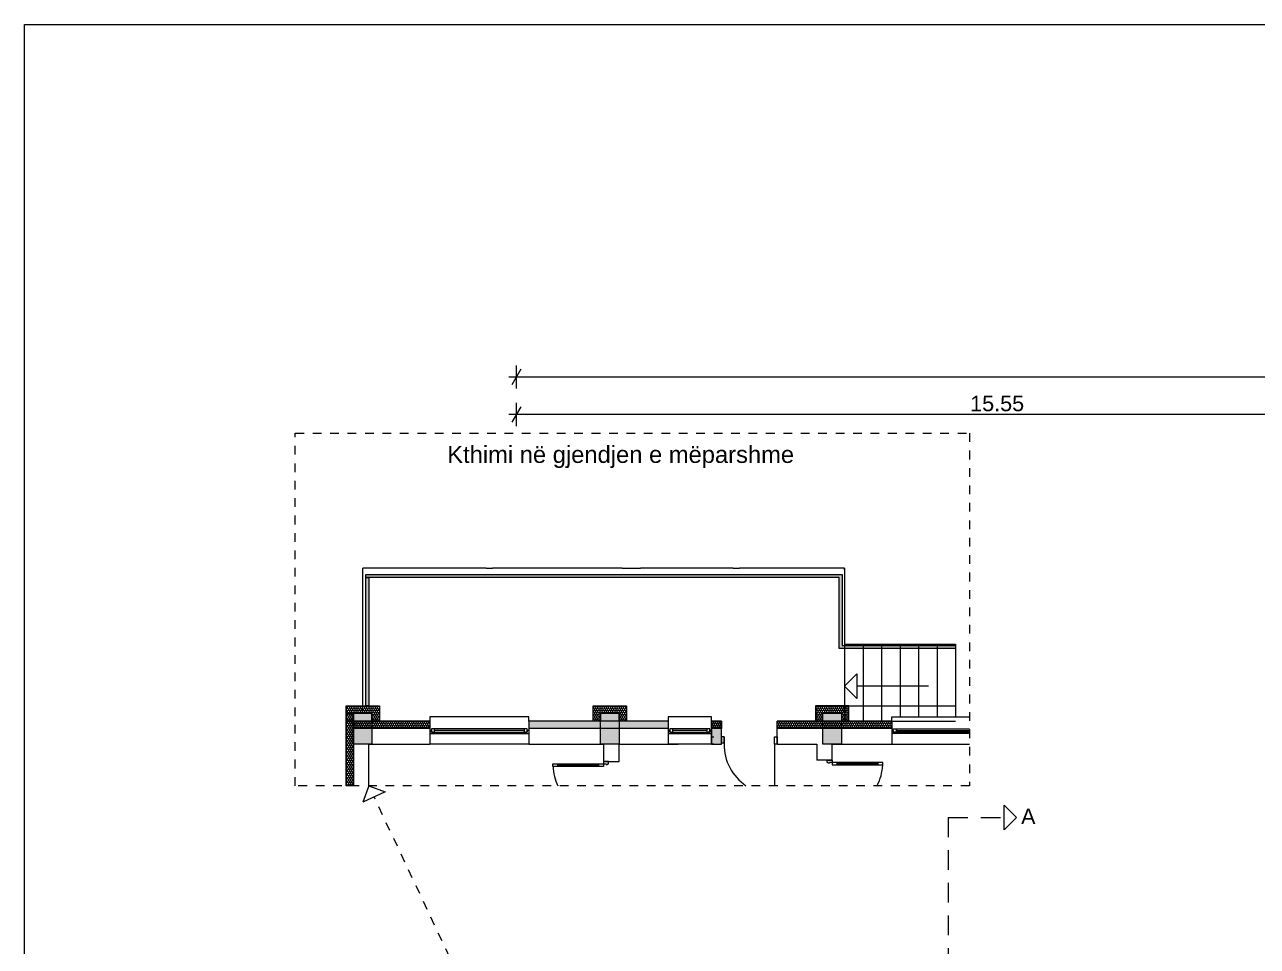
# Model space of a CAD drawing. Header units: feet. Extents: x 2796058 to 2855058, y -67651 to -26651.
# Drawn here: x 2796058 to 2816016, y -41576 to -26651 of the extents above; entities that cross this region are included whole.
import ezdxf

# ---------------------------------------------------------------- set-up
doc = ezdxf.new("R2010")
doc.units = ezdxf.units.FT
doc.header["$MEASUREMENT"] = 0
doc.linetypes.add('Dashed', pattern=[282.222223, 141.111112, -141.111112])
doc.linetypes.add('Long Dashed', pattern=[529.166651, 317.499995, -211.666656])
for name, color, linetype, lineweight in [('0_muret e jashtme_Pen_No__1', 7, 'Continuous', 0), ('0_muret e jashtme_Pen_No__19', 255, 'Continuous', 0), ('0_muret e jashtme_Pen_No__20', 1, 'Continuous', 0), ('Dimensioning - General_Pen_No__1', 7, 'Continuous', 0), ('Shell - Roof_Pen_No__1', 7, 'Continuous', 0), ('Shell - Roof_Pen_No__20', 1, 'Continuous', 0), ('Shell - Roof_Pen_No__21', 7, 'Continuous', 0), ('Structural - Bearing_Pen_No__1', 7, 'Continuous', 0), ('Structural - Bearing_Pen_No__31', 171, 'Continuous', 0), ('Text blocks_Pen_No__1', 7, 'Continuous', 0), ('Text blocks_Pen_No__20', 1, 'Continuous', 0)]:
    doc.layers.add(name, color=color, linetype=linetype, lineweight=lineweight)
doc.layers.add('0_muret e jashtme_Pen_No__14', color=7, linetype='Continuous', lineweight=0, true_color=0xbd8b17)
doc.layers.add('Structural - Bearing_Pen_No__61', color=7, linetype='Continuous', lineweight=0, true_color=0x6a6a6a)
doc.layers.add('Dimensioning - General', color=7, linetype='Continuous')
doc.layers.add('Shell - Roof', color=7, linetype='Continuous')
doc.styles.add('GENERATED_STYLE_1', font='arial.ttf')
doc.dimstyles.new('GENERATED_STYLE__2', dxfattribs={"dimtxt": 250, "dimasz": 190, "dimexe": 0.18, "dimexo": 3, "dimgap": 0.09, "dimtad": 1, "dimtih": 1, "dimtoh": 1, "dimlfac": 0.001, "dimzin": 0, "dimdsep": 46, "dimtxsty": 'GENERATED_STYLE_1', "dimblk": 'ARROWHEAD_2', "dimblk1": 'ARROWHEAD_2', "dimblk2": 'ARROWHEAD_2', "dimcen": 0.09, "dimclrd": 7, "dimclre": 7, "dimclrt": 7, "dimadec": 0, "dimazin": 0, "dimtfac": 1, "dimtdec": 4, "dimtmove": 0, "dimatfit": 3, "dimfxl": 1, "dimtolj": 1, "dimtzin": 0, "dimarcsym": 0})
pattern_1 = [(90, (2247653.822, -76424.967), (-34.6410162, 0), [20, -40]), (90, (2247636.502, -76394.967), (-34.6410162, 0), [20, -40]), (150, (2247653.822, -76404.967), (17.320508, 30), [20, -40]), (150, (2247619.18, -76404.967), (17.320508, 30), [20, -40]), (210, (2247653.822, -76424.967), (-17.320508, 30), [20, -40]), (210, (2247619.18, -76424.967), (-17.320508, 30), [20, -40])]

# ---------------------------------------------------------------- blocks, each defined once
blk = doc.blocks.new('Line_11', base_point=(2811008, -39490))
at = {"layer": 'Shell - Roof_Pen_No__20', "color": 1, "linetype": 'Continuous', "lineweight": 0}
for p, q in [((2812118, -39490), (2811918, -39290)), ((2811918, -39690), (2811918, -39290)), ((2812118, -39490), (2811918, -39690))]:
    blk.add_line(p, q, dxfattribs=at)
at = {"layer": 'Shell - Roof_Pen_No__20', "color": 1, "linetype": 'Long Dashed', "lineweight": 0}
blk.add_line((2811008, -39490), (2811918, -39490), dxfattribs=at)
blk = doc.blocks.new('Line_15', base_point=(2810692, -37364))
at = {"layer": 'Shell - Roof_Pen_No__1', "color": 7, "linetype": 'Continuous', "lineweight": 0}
for p, q in [((2809331, -37364), (2809531, -37164)), ((2809531, -37164), (2809531, -37564)), ((2809331, -37364), (2809531, -37564)), ((2810692, -37364), (2809531, -37364))]:
    blk.add_line(p, q, dxfattribs=at)
blk = doc.blocks.new('Line_16', base_point=(2804018, -44041))
at = {"layer": 'Shell - Roof_Pen_No__1', "color": 7, "linetype": 'Continuous', "lineweight": 0}
for p, q in [((2801631, -38976), (2801535, -39242)), ((2801897, -39072), (2801535, -39242)), ((2801631, -38976), (2801897, -39072))]:
    blk.add_line(p, q, dxfattribs=at)
at = {"layer": 'Shell - Roof_Pen_No__21', "color": 7, "linetype": 'Dashed', "lineweight": 0}
blk.add_line((2804018, -44041), (2801716, -39157), dxfattribs=at)
blk = doc.blocks.new('*D124', base_point=(2247654, -76425))
at = {"layer": 'Dimensioning - General_Pen_No__1', "color": 7, "linetype": 'Continuous', "lineweight": 0, "transparency": 16777216}
for p, q in [((2804090, -32839), (2803946, -33089)), ((2804018, -32776), (2804018, -33151)), ((2819496, -33089), (2819640, -32839)), ((2819568, -32776), (2819568, -33151)), ((2804018, -32964), (2803896, -32964)), ((2819568, -32964), (2804018, -32964)), ((2819668, -32964), (2819568, -32964))]:
    blk.add_line(p, q, dxfattribs=at)
at = {"layer": 'Dimensioning - General_Pen_No__1', "color": 7, "lineweight": 0, "transparency": 16777216, "insert": (2811366, -32914), "char_height": 250, "attachment_point": 7, "style": 'GENERATED_STYLE_1'}
blk.add_mtext('\\A1;15.55', dxfattribs=at)
blk = doc.blocks.new('ARROWHEAD_2')
at = {"color": 0, "linetype": 'Continuous', "lineweight": 0}
for p, q in [((0, 0), (-1, 0)), ((-0.38, -0.66), (0.38, 0.66))]:
    blk.add_line(p, q, dxfattribs=at)
blk = doc.blocks.new('*D125', base_point=(2247654, -76425))
at = {"layer": 'Dimensioning - General_Pen_No__1', "color": 7, "linetype": 'Continuous', "lineweight": 0, "transparency": 16777216}
for p, q in [((2804090, -32232), (2803946, -32482)), ((2804018, -32169), (2804018, -32544)), ((2835216, -32482), (2835360, -32232)), ((2835288, -32169), (2835288, -32544)), ((2804018, -32357), (2803896, -32357)), ((2835288, -32357), (2804018, -32357)), ((2835410, -32357), (2835288, -32357))]:
    blk.add_line(p, q, dxfattribs=at)
at = {"layer": 'Dimensioning - General_Pen_No__1', "color": 7, "lineweight": 0, "transparency": 16777216, "insert": (2819226, -32307), "char_height": 250, "attachment_point": 7, "style": 'GENERATED_STYLE_1'}
blk.add_mtext('\\A1;31.20', dxfattribs=at)

msp = doc.modelspace()

# ---------------------------------------------------------------- hatches: boundary and pattern name
at = {"layer": '0_muret e jashtme_Pen_No__14', "linetype": 'Continuous', "lineweight": 0, "true_color": 0xbd8b17}
h = msp.add_hatch(dxfattribs=at)
h.set_pattern_fill('STYROFOAM_SM_INSULATION', color=42, style=0, pattern_type=2)
h.set_pattern_definition(pattern_1)
h.paths.add_polyline_path([(2801801.043, -37680.901), (2801801.043, -37930.901), (2801681.043, -37930.901), (2801681.043, -37800.901), (2801381.043, -37800.901), (2801381.043, -38976.189), (2801261.043, -38976.189), (2801261.043, -37680.901)])
h = msp.add_hatch(dxfattribs=at)
h.set_pattern_fill('STYROFOAM_SM_INSULATION', color=42, style=0, pattern_type=2)
h.set_pattern_definition(pattern_1)
h.paths.add_polyline_path([(2805801.043, -37930.901), (2805681.043, -37930.901), (2805681.043, -37800.901), (2805381.043, -37800.901), (2805381.043, -37930.901), (2805261.043, -37930.901), (2805261.043, -37680.901), (2805801.043, -37680.901)])
h = msp.add_hatch(dxfattribs=at)
h.set_pattern_fill('STYROFOAM_SM_INSULATION', color=42, style=0, pattern_type=2)
h.set_pattern_definition(pattern_1)
h.paths.add_polyline_path([(2808861.043, -37680.901), (2808861.043, -37930.901), (2808981.043, -37930.901), (2808981.043, -37800.901), (2809281.043, -37800.901), (2809281.043, -37930.901), (2809401.043, -37930.901), (2809401.043, -37680.901)])
h = msp.add_hatch(dxfattribs=at)
h.set_pattern_fill('STYROFOAM_SM_INSULATION', color=42, style=0, pattern_type=2)
h.set_pattern_definition(pattern_1)
h.paths.add_polyline_path([(2801261.043, -37930.901), (2801381.043, -38050.901), (2802619.038, -38050.901), (2802619.038, -37930.901)])
h = msp.add_hatch(dxfattribs=at)
h.set_pattern_fill('STYROFOAM_SM_INSULATION', color=42, style=0, pattern_type=2)
h.set_pattern_definition(pattern_1)
h.paths.add_polyline_path([(2801261.043, -37930.901), (2801261.043, -38976.189), (2801381.043, -38976.189), (2801381.043, -38050.901)])
h = msp.add_hatch(dxfattribs=at)
h.set_pattern_fill('STYROFOAM_SM_INSULATION', color=42, style=0, pattern_type=2)
h.set_pattern_definition(pattern_1)
h.paths.add_polyline_path([(2804219.038, -38050.901), (2806476.467, -38050.901), (2806476.467, -37930.901), (2804219.038, -37930.901)])
h = msp.add_hatch(dxfattribs=at)
h.set_pattern_fill('STYROFOAM_SM_INSULATION', color=42, style=0, pattern_type=2)
h.set_pattern_definition(pattern_1)
h.paths.add_polyline_path([(2807176.467, -37930.901), (2807340.61, -37930.901), (2807340.61, -38050.901), (2807176.467, -38050.901)])
h = msp.add_hatch(dxfattribs=at)
h.set_pattern_fill('STYROFOAM_SM_INSULATION', color=42, style=0, pattern_type=2)
h.set_pattern_definition(pattern_1)
h.paths.add_polyline_path([(2808240.61, -37930.901), (2808240.61, -38050.901), (2810095.202, -38050.901), (2810095.202, -37930.901)])
at = {"layer": '0_muret e jashtme_Pen_No__19', "linetype": 'Continuous', "lineweight": 0}
for points in [[(2801381.043, -38300.901), (2801381.043, -37800.901), (2801681.043, -37800.901), (2801681.043, -38300.901)], [(2805381.043, -38300.901), (2805381.043, -37800.901), (2805681.043, -37800.901), (2805681.043, -38300.901)], [(2808981.043, -38300.901), (2808981.043, -37800.901), (2809281.043, -37800.901), (2809281.043, -38300.901)]]:
    msp.add_hatch(color=255, dxfattribs=at).paths.add_polyline_path(points)
at = {"layer": 'Structural - Bearing_Pen_No__31', "linetype": 'Continuous', "lineweight": 0}
msp.add_hatch(color=171, dxfattribs=at).paths.add_polyline_path([(2807176.467, -38300.901), (2807340.61, -38300.901), (2807340.61, -37930.901), (2807176.467, -37930.901)])
at = {"layer": 'Structural - Bearing_Pen_No__61', "linetype": 'Continuous', "lineweight": 0, "true_color": 0x6a6a6a}
for points in [[(2801580.035, -35555.245), (2809294.396, -35555.245), (2809294.396, -36702.972), (2811131.043, -36702.972), (2811131.043, -36754.108), (2809294.396, -36754.108), (2809244.025, -36754.108), (2809244.025, -35605.245), (2801629.265, -35605.245), (2801580.035, -35605.245)], [(2801580.035, -37680.901), (2801580.035, -35605.245), (2801629.265, -35605.245), (2801629.265, -37680.901)]]:
    msp.add_hatch(color=251, dxfattribs=at).paths.add_polyline_path(points)

# ---------------------------------------------------------------- linework, layer by layer
at = {"layer": '0_muret e jashtme_Pen_No__1', "color": 7, "linetype": 'Continuous', "lineweight": 0}
for p, q in [((2803531.043, -35450.901), (2801531.043, -35450.901)), ((2805731.043, -35450.901), (2803631.043, -35450.901)), ((2807531.043, -35450.901), (2806031.043, -35450.901)), ((2809331.043, -35450.901), (2807631.043, -35450.901)), ((2809331.043, -35482.637), (2809331.043, -35457.637)), ((2801261.043, -37800.901), (2801331.043, -37800.901)), ((2801331.043, -37800.901), (2801401.043, -37800.901)), ((2801331.043, -37800.901), (2801401.043, -37800.901)), ((2801401.043, -37800.901), (2801451.043, -37800.901)), ((2801401.043, -37800.901), (2801451.043, -37800.901)), ((2801401.043, -37800.901), (2801451.043, -37800.901)), ((2801451.043, -37800.901), (2801531.043, -37800.901)), ((2801451.043, -37800.901), (2801531.043, -37800.901)), ((2809331.043, -37757.637), (2809331.043, -37732.637)), ((2809331.043, -37744.637), (2809331.043, -37794.637)), ((2809331.043, -37757.637), (2809331.043, -37794.637)), ((2809331.043, -37757.637), (2809331.043, -37794.637)), ((2809331.043, -37757.637), (2809331.043, -37794.637)), ((2802619.038, -38050.901), (2801381.043, -38050.901)), ((2801381.043, -38050.901), (2801381.043, -38976.189)), ((2802619.038, -37930.901), (2802619.038, -38050.901)), ((2802619.038, -38050.901), (2802619.038, -38080.901)), ((2802619.038, -38080.901), (2802619.038, -38130.901)), ((2804219.038, -37930.901), (2804219.038, -38050.901)), ((2806476.467, -38050.901), (2804219.038, -38050.901)), ((2804219.038, -38050.901), (2804219.038, -38080.901)), ((2804219.038, -38080.901), (2804219.038, -38130.901)), ((2806476.467, -37930.901), (2806476.467, -38050.901)), ((2806476.467, -38050.901), (2806476.467, -38080.901)), ((2806476.467, -38080.901), (2806476.467, -38130.901)), ((2808240.61, -37930.901), (2808277.61, -37930.901)), ((2808240.61, -38050.901), (2808240.61, -37930.901)), ((2810095.202, -38050.901), (2808240.61, -38050.901)), ((2808240.61, -38185.901), (2808240.61, -38050.901)), ((2810095.202, -37930.901), (2810095.202, -38050.901)), ((2810095.202, -38050.901), (2810095.202, -38080.901)), ((2810095.202, -38080.901), (2810095.202, -38130.901)), ((2802619.038, -38130.901), (2802619.038, -38300.901)), ((2804219.038, -38130.901), (2804219.038, -38300.901)), ((2806476.467, -38130.901), (2806476.467, -38300.901)), ((2808240.61, -38300.901), (2808240.61, -38185.901)), ((2808240.61, -38300.901), (2808277.61, -38300.901)), ((2810095.202, -38130.901), (2810095.202, -38300.901)), ((2804611.043, -38623.102), (2804691.043, -38623.102)), ((2804611.043, -38663.102), (2804611.043, -38623.102)), ((2804691.043, -38663.102), (2804611.043, -38663.102)), ((2804691.043, -38643.102), (2804691.043, -38623.102)), ((2804691.043, -38623.102), (2805351.043, -38623.102)), ((2804691.043, -38623.102), (2804691.043, -38663.102)), ((2805351.043, -38643.102), (2804691.043, -38643.102)), ((2804691.043, -38663.102), (2804691.043, -38643.102)), ((2804691.043, -38643.102), (2805351.043, -38643.102)), ((2804691.043, -38643.102), (2805351.043, -38643.102)), ((2805351.043, -38663.102), (2804691.043, -38663.102)), ((2805351.043, -38623.102), (2805351.043, -38643.102)), ((2805351.043, -38663.102), (2805351.043, -38623.102)), ((2805351.043, -38623.102), (2805431.043, -38623.102)), ((2805351.043, -38643.102), (2805351.043, -38663.102)), ((2805431.043, -38663.102), (2805351.043, -38663.102)), ((2805431.043, -38583.102), (2805511.043, -38583.102)), ((2805511.043, -38583.102), (2805431.043, -38583.102)), ((2805431.043, -38583.102), (2805431.043, -38623.102)), ((2805431.043, -38583.102), (2805511.043, -38583.102)), ((2805431.043, -38583.102), (2805511.043, -38583.102)), ((2805431.043, -38623.102), (2805471.043, -38623.102)), ((2805431.043, -38623.102), (2805431.043, -38663.102)), ((2805471.043, -38623.102), (2805471.043, -38633.102)), ((2805471.043, -38633.102), (2805496.443, -38633.102)), ((2805496.443, -38623.102), (2805511.043, -38623.102)), ((2805496.443, -38633.102), (2805496.443, -38623.102)), ((2805511.043, -38583.102), (2805681.043, -38583.102)), ((2805511.043, -38623.102), (2805511.043, -38583.102)), ((2805511.043, -38583.102), (2805681.043, -38583.102)), ((2809051.043, -38559.336), (2808881.043, -38559.336)), ((2809051.043, -38559.336), (2808881.043, -38559.336)), ((2809131.043, -38559.336), (2809051.043, -38559.336)), ((2809051.043, -38599.336), (2809051.043, -38559.336)), ((2809051.043, -38559.336), (2809131.043, -38559.336)), ((2809131.043, -38559.336), (2809051.043, -38559.336)), ((2809131.043, -38559.336), (2809051.043, -38559.336)), ((2809065.643, -38599.336), (2809051.043, -38599.336)), ((2809065.643, -38609.336), (2809065.643, -38599.336)), ((2809091.043, -38609.336), (2809065.643, -38609.336)), ((2809131.043, -38599.336), (2809091.043, -38599.336)), ((2809091.043, -38599.336), (2809091.043, -38609.336)), ((2809131.043, -38559.336), (2809131.043, -38599.336)), ((2809211.043, -38599.336), (2809131.043, -38599.336)), ((2809131.043, -38599.336), (2809131.043, -38639.336)), ((2809131.043, -38639.336), (2809211.043, -38639.336)), ((2809871.043, -38599.336), (2809211.043, -38599.336)), ((2809211.043, -38599.336), (2809211.043, -38619.336)), ((2809211.043, -38639.336), (2809211.043, -38599.336)), ((2809211.043, -38619.336), (2809871.043, -38619.336)), ((2809871.043, -38619.336), (2809211.043, -38619.336)), ((2809211.043, -38619.336), (2809211.043, -38639.336)), ((2809871.043, -38619.336), (2809211.043, -38619.336)), ((2809211.043, -38639.336), (2809871.043, -38639.336)), ((2809871.043, -38619.336), (2809871.043, -38599.336)), ((2809951.043, -38599.336), (2809871.043, -38599.336)), ((2809871.043, -38599.336), (2809871.043, -38639.336)), ((2809871.043, -38639.336), (2809871.043, -38619.336)), ((2809871.043, -38639.336), (2809951.043, -38639.336)), ((2809951.043, -38639.336), (2809951.043, -38599.336))]:
    msp.add_line(p, q, dxfattribs=at)
for points in [[(2801531.043, -37800.901), (2801531.043, -35450.901)], [(2803531.043, -35450.901), (2803631.043, -35450.901)], [(2805731.043, -35450.901), (2806031.043, -35450.901)], [(2807531.043, -35450.901), (2807631.043, -35450.901)], [(2801331.043, -37800.901), (2801531.043, -37800.901)], [(2802619.038, -37930.901), (2801261.043, -37930.901)], [(2801261.043, -37930.901), (2801261.043, -38976.189)], [(2806476.467, -37930.901), (2804219.038, -37930.901)], [(2810095.202, -37930.901), (2808240.61, -37930.901)], [(2801631.043, -38300.901), (2802619.038, -38300.901)], [(2801631.043, -38976.189), (2801631.043, -38300.901)], [(2804219.038, -38300.901), (2805431.043, -38300.901)], [(2805431.043, -38300.901), (2805431.043, -38583.102)], [(2805681.043, -38300.901), (2806640.61, -38300.901)], [(2805681.043, -38583.102), (2805681.043, -38300.901)], [(2808240.61, -38300.901), (2808881.043, -38300.901)], [(2808881.043, -38300.901), (2808881.043, -38559.336)], [(2809131.043, -38300.901), (2810095.202, -38300.901)], [(2809131.043, -38559.336), (2809131.043, -38300.901)]]:
    msp.add_lwpolyline(points, dxfattribs=at)
at = {"layer": '0_muret e jashtme_Pen_No__1', "color": 7, "linetype": 'Continuous', "lineweight": 0, "flags": 128}
for points in [[(2801801.043, -37680.901), (2801801.043, -37930.901), (2801681.043, -37930.901), (2801681.043, -37800.901), (2801381.043, -37800.901), (2801381.043, -38976.189), (2801261.043, -38976.189), (2801261.043, -37680.901)], [(2805801.043, -37930.901), (2805681.043, -37930.901), (2805681.043, -37800.901), (2805381.043, -37800.901), (2805381.043, -37930.901), (2805261.043, -37930.901), (2805261.043, -37680.901), (2805801.043, -37680.901)], [(2808861.043, -37680.901), (2808861.043, -37930.901), (2808981.043, -37930.901), (2808981.043, -37800.901), (2809281.043, -37800.901), (2809281.043, -37930.901), (2809401.043, -37930.901), (2809401.043, -37680.901)], [(2801381.043, -38300.901), (2801381.043, -37800.901), (2801681.043, -37800.901), (2801681.043, -38300.901)], [(2805381.043, -38300.901), (2805381.043, -37800.901), (2805681.043, -37800.901), (2805681.043, -38300.901)], [(2808981.043, -38300.901), (2808981.043, -37800.901), (2809281.043, -37800.901), (2809281.043, -38300.901)], [(2807176.467, -37930.901), (2807340.61, -37930.901), (2807340.61, -38050.901), (2807176.467, -38050.901)]]:
    msp.add_lwpolyline(points, close=True, dxfattribs=at)
at = {"layer": '0_muret e jashtme_Pen_No__1', "color": 7, "linetype": 'Continuous', "lineweight": 0}
for centre, start, end in [((2805431.043, -38623.102), 182.7960257, 205.5052156), ((2809131.043, -38599.336), 332.6401678, 357.2039743)]:
    msp.add_arc(centre, 820, start, end, dxfattribs=at)
at = {"layer": '0_muret e jashtme_Pen_No__20', "color": 1, "linetype": 'Continuous', "lineweight": 0}
for p, q in [((2804219.038, -37860.901), (2802619.038, -37860.901)), ((2802619.038, -37860.901), (2802619.038, -37930.901)), ((2804219.038, -37930.901), (2804219.038, -37860.901)), ((2807176.467, -37860.901), (2806476.467, -37860.901)), ((2806476.467, -37860.901), (2806476.467, -37930.901)), ((2807176.467, -37930.901), (2807176.467, -37860.901)), ((2810095.202, -37930.901), (2810095.202, -37860.901)), ((2810095.202, -37860.901), (2811354.014, -37860.901)), ((2802619.038, -37930.901), (2802619.038, -38050.901)), ((2802619.038, -38050.901), (2802619.038, -38080.901)), ((2802644.038, -38080.901), (2802619.038, -38080.901)), ((2802619.038, -38080.901), (2802619.038, -38130.901)), ((2802619.038, -38080.901), (2802619.038, -38130.901)), ((2802694.038, -38055.901), (2802644.038, -38055.901)), ((2802644.038, -38055.901), (2802644.038, -38105.901)), ((2802644.038, -38105.901), (2802644.038, -38080.901)), ((2802669.038, -38105.901), (2802644.038, -38105.901)), ((2802644.038, -38105.901), (2802694.038, -38105.901)), ((2802669.038, -38130.901), (2802669.038, -38105.901)), ((2804144.038, -38055.901), (2802694.038, -38055.901)), ((2802694.038, -38105.901), (2802694.038, -38055.901)), ((2804144.038, -38055.901), (2802694.038, -38055.901)), ((2804144.038, -38080.901), (2802694.038, -38080.901)), ((2802694.038, -38105.901), (2804144.038, -38105.901)), ((2804194.038, -38055.901), (2804144.038, -38055.901)), ((2804144.038, -38055.901), (2804144.038, -38105.901)), ((2804144.038, -38105.901), (2804194.038, -38105.901)), ((2804194.038, -38105.901), (2804169.038, -38105.901)), ((2804169.038, -38105.901), (2804169.038, -38130.901)), ((2804194.038, -38105.901), (2804194.038, -38055.901)), ((2804219.038, -38080.901), (2804194.038, -38080.901)), ((2804194.038, -38080.901), (2804194.038, -38105.901)), ((2804219.038, -37930.901), (2804219.038, -38050.901)), ((2804219.038, -38050.901), (2804219.038, -38080.901)), ((2804219.038, -38080.901), (2804219.038, -38130.901)), ((2804219.038, -38080.901), (2804219.038, -38130.901)), ((2806476.467, -37930.901), (2806476.467, -38050.901)), ((2806476.467, -38050.901), (2806476.467, -38080.901)), ((2806501.467, -38080.901), (2806476.467, -38080.901)), ((2806476.467, -38080.901), (2806476.467, -38130.901)), ((2806476.467, -38080.901), (2806476.467, -38130.901)), ((2806551.467, -38055.901), (2806501.467, -38055.901)), ((2806501.467, -38055.901), (2806501.467, -38105.901)), ((2806501.467, -38105.901), (2806501.467, -38080.901)), ((2806526.467, -38105.901), (2806501.467, -38105.901)), ((2806501.467, -38105.901), (2806551.467, -38105.901)), ((2806526.467, -38130.901), (2806526.467, -38105.901)), ((2807101.467, -38055.901), (2806551.467, -38055.901)), ((2806551.467, -38105.901), (2806551.467, -38055.901)), ((2807101.467, -38055.901), (2806551.467, -38055.901)), ((2807101.467, -38080.901), (2806551.467, -38080.901)), ((2806551.467, -38105.901), (2807101.467, -38105.901)), ((2807151.467, -38055.901), (2807101.467, -38055.901)), ((2807101.467, -38055.901), (2807101.467, -38105.901)), ((2807101.467, -38105.901), (2807151.467, -38105.901)), ((2807151.467, -38105.901), (2807126.467, -38105.901)), ((2807126.467, -38105.901), (2807126.467, -38130.901)), ((2807151.467, -38105.901), (2807151.467, -38055.901)), ((2807176.467, -38080.901), (2807151.467, -38080.901)), ((2807151.467, -38080.901), (2807151.467, -38105.901)), ((2807176.467, -37930.901), (2807176.467, -38050.901)), ((2807176.467, -38050.901), (2807176.467, -37930.901)), ((2807176.467, -38050.901), (2807176.467, -37930.901)), ((2807176.467, -38050.901), (2807176.467, -38080.901)), ((2807176.467, -38185.901), (2807176.467, -38050.901)), ((2807176.467, -38185.901), (2807176.467, -38050.901)), ((2807176.467, -38080.901), (2807176.467, -38130.901)), ((2807176.467, -38080.901), (2807176.467, -38130.901)), ((2808240.61, -38050.901), (2808240.61, -37930.901)), ((2808240.61, -38050.901), (2808240.61, -37930.901)), ((2808240.61, -37930.901), (2808277.61, -37930.901)), ((2808240.61, -37930.901), (2808277.61, -37930.901)), ((2808240.61, -38185.901), (2808240.61, -38050.901)), ((2808240.61, -38185.901), (2808240.61, -38050.901)), ((2810095.202, -37930.901), (2810095.202, -38050.901)), ((2810095.202, -38050.901), (2810095.202, -38080.901)), ((2810095.202, -38080.901), (2810120.202, -38080.901)), ((2810095.202, -38080.901), (2810095.202, -38130.901)), ((2810095.202, -38080.901), (2810095.202, -38130.901)), ((2810120.202, -38055.901), (2810170.202, -38055.901)), ((2810120.202, -38105.901), (2810120.202, -38055.901)), ((2810120.202, -38080.901), (2810120.202, -38105.901)), ((2810120.202, -38105.901), (2810145.202, -38105.901)), ((2810170.202, -38105.901), (2810120.202, -38105.901)), ((2810145.202, -38105.901), (2810145.202, -38130.901)), ((2810170.202, -38055.901), (2811354.014, -38055.901)), ((2810170.202, -38055.901), (2810170.202, -38105.901)), ((2810170.202, -38055.901), (2811354.014, -38055.901)), ((2810170.202, -38080.901), (2811354.014, -38080.901)), ((2811354.014, -38105.901), (2810170.202, -38105.901)), ((2802619.038, -38130.901), (2802669.038, -38130.901)), ((2802619.038, -38130.901), (2802619.038, -38300.901)), ((2804219.038, -38300.901), (2802619.038, -38300.901)), ((2802669.038, -38130.901), (2804169.038, -38130.901)), ((2804169.038, -38130.901), (2804219.038, -38130.901)), ((2804219.038, -38130.901), (2804219.038, -38300.901)), ((2806476.467, -38130.901), (2806526.467, -38130.901)), ((2806476.467, -38130.901), (2806476.467, -38300.901)), ((2807176.467, -38300.901), (2806476.467, -38300.901)), ((2806526.467, -38130.901), (2807126.467, -38130.901)), ((2807126.467, -38130.901), (2807176.467, -38130.901)), ((2807176.467, -38300.901), (2807139.467, -38300.901)), ((2807176.467, -38300.901), (2807139.467, -38300.901)), ((2807176.467, -38130.901), (2807176.467, -38300.901)), ((2807176.467, -38185.901), (2807216.467, -38185.901)), ((2807176.467, -38300.901), (2807176.467, -38185.901)), ((2807176.467, -38300.901), (2807176.467, -38185.901)), ((2807176.467, -38300.901), (2807176.467, -38185.901)), ((2807216.467, -38300.901), (2807176.467, -38300.901)), ((2807380.61, -38185.901), (2807380.61, -38300.901)), ((2808200.61, -38300.901), (2808200.61, -38185.901)), ((2808200.61, -38185.901), (2808240.61, -38185.901)), ((2808240.61, -38300.901), (2808200.61, -38300.901)), ((2808200.61, -38300.901), (2808200.61, -38976.189)), ((2808240.61, -38185.901), (2808240.61, -38300.901)), ((2808240.61, -38300.901), (2808240.61, -38185.901)), ((2808240.61, -38300.901), (2808240.61, -38185.901)), ((2808240.61, -38300.901), (2808277.61, -38300.901)), ((2808240.61, -38300.901), (2808277.61, -38300.901)), ((2810145.202, -38130.901), (2810095.202, -38130.901)), ((2810095.202, -38130.901), (2810095.202, -38300.901)), ((2810095.202, -38300.901), (2811354.014, -38300.901)), ((2811354.014, -38130.901), (2810145.202, -38130.901))]:
    msp.add_line(p, q, dxfattribs=at)
msp.add_arc((2808200.61, -38300.901), 820, 180, 235.4388629, dxfattribs=at)
at = {"layer": 'Shell - Roof_Pen_No__20', "color": 1, "linetype": 'Continuous', "lineweight": 0}
for p, q in [((2807380.61, -38185.901), (2807340.61, -38185.901)), ((2807340.61, -38282.274), (2807380.61, -38282.274)), ((2807380.61, -38282.274), (2807380.61, -38185.901))]:
    msp.add_line(p, q, dxfattribs=at)
at = {"layer": 'Shell - Roof_Pen_No__20', "color": 1, "linetype": 'Long Dashed', "lineweight": 0}
msp.add_line((2811008.21, -39489.514), (2811008.21, -59108.963), dxfattribs=at)
at = {"layer": 'Shell - Roof_Pen_No__21', "color": 7, "linetype": 'Continuous', "lineweight": 0}
for p, q in [((2796057.579, -67651.285), (2796057.579, -26651.285)), ((2796057.579, -26651.285), (2855057.579, -26651.285)), ((2809331.043, -35450.901), (2809331.043, -37930.901)), ((2809331.043, -36680.901), (2811131.043, -36680.901)), ((2809631.043, -36680.901), (2809631.043, -37930.901)), ((2809931.043, -36680.901), (2809931.043, -37930.901)), ((2810231.043, -36680.901), (2810231.043, -37860.901)), ((2810531.043, -36680.901), (2810531.043, -37860.901)), ((2810831.043, -36680.901), (2810831.043, -37860.901)), ((2811131.043, -36680.901), (2811131.043, -37860.901)), ((2809331.043, -37680.901), (2811131.043, -37680.901)), ((2809331.043, -37750.901), (2809331.043, -37930.901)), ((2809331.043, -37930.901), (2811131.043, -37930.901)), ((2807340.61, -38185.901), (2807340.61, -38282.274))]:
    msp.add_line(p, q, dxfattribs=at)
at = {"layer": 'Shell - Roof_Pen_No__21', "color": 7, "linetype": 'Dashed', "lineweight": 0}
for p, q in [((2800439.811, -33266.924), (2811354.014, -33266.924)), ((2800439.811, -38976.189), (2800439.811, -33266.924)), ((2811354.014, -33266.924), (2811354.014, -38976.189)), ((2811354.014, -38976.189), (2800439.811, -38976.189))]:
    msp.add_line(p, q, dxfattribs=at)
at = {"layer": 'Structural - Bearing_Pen_No__1', "color": 7, "linetype": 'Continuous', "lineweight": 0, "flags": 128}
for points in [[(2801580.035, -35555.245), (2809294.396, -35555.245), (2809294.396, -36702.972), (2811131.043, -36702.972), (2811131.043, -36754.108), (2809294.396, -36754.108), (2809244.025, -36754.108), (2809244.025, -35605.245), (2801629.265, -35605.245), (2801580.035, -35605.245)], [(2801580.035, -37680.901), (2801580.035, -35605.245), (2801629.265, -35605.245), (2801629.265, -37680.901)], [(2807176.467, -38300.901), (2807340.61, -38300.901), (2807340.61, -37930.901), (2807176.467, -37930.901)]]:
    msp.add_lwpolyline(points, close=True, dxfattribs=at)

# ---------------------------------------------------------------- block references
at = {"layer": 'Shell - Roof', "color": 7, "linetype": 'Continuous', "lineweight": 0}
msp.add_blockref('Line_15', (2810692.235, -37363.503), dxfattribs=at)
at = {"layer": 'Shell - Roof', "color": 7, "linetype": 'Dashed', "lineweight": 0}
msp.add_blockref('Line_16', (2804018.173, -44041.311), dxfattribs=at)
at = {"layer": 'Shell - Roof', "color": 1, "linetype": 'Long Dashed', "lineweight": 0}
msp.add_blockref('Line_11', (2811008.21, -39489.514), dxfattribs=at)

# ---------------------------------------------------------------- texts
at = {"layer": 'Text blocks_Pen_No__1', "color": 7, "linetype": 'Continuous', "lineweight": 0, "insert": (2802899.374, -33473.361), "char_height": 275, "attachment_point": 1, "style": 'GENERATED_STYLE_1'}
msp.add_mtext('\\A1;Kthimi në gjendjen e mëparshme', dxfattribs=at)
at = {"layer": 'Text blocks_Pen_No__20', "color": 1, "linetype": 'Continuous', "lineweight": 0, "insert": (2812190.809, -39347.096), "char_height": 250, "attachment_point": 1, "style": 'GENERATED_STYLE_1'}
msp.add_mtext('\\A1;A', dxfattribs=at)

# ---------------------------------------------------------------- dimensions: what is measured, and where the dimension line sits
at = {"layer": 'Dimensioning - General', "color": 7, "linetype": 'Continuous', "lineweight": 0}
for base, p1, p2, text, picture, middle in [((2804018.173, -32356.933), (2835288.173, -32383.537), (2804018.173, -42108.549), '31.20', '*D125', (2819645.745, -32181.933)), ((2804018.173, -32963.623), (2819568.173, -33049.663), (2804018.173, -44608.549), '15.55', '*D124', (2811785.745, -32788.623))]:
    dim = msp.add_linear_dim(base=base, p1=p1, p2=p2, angle=180, text=text, dimstyle='GENERATED_STYLE__2', dxfattribs=at)
    dim.commit()
    dim.dimension.update_dxf_attribs({"geometry": picture, "text_midpoint": middle, "dimtype": 160})

doc.saveas('drawing.dxf')
